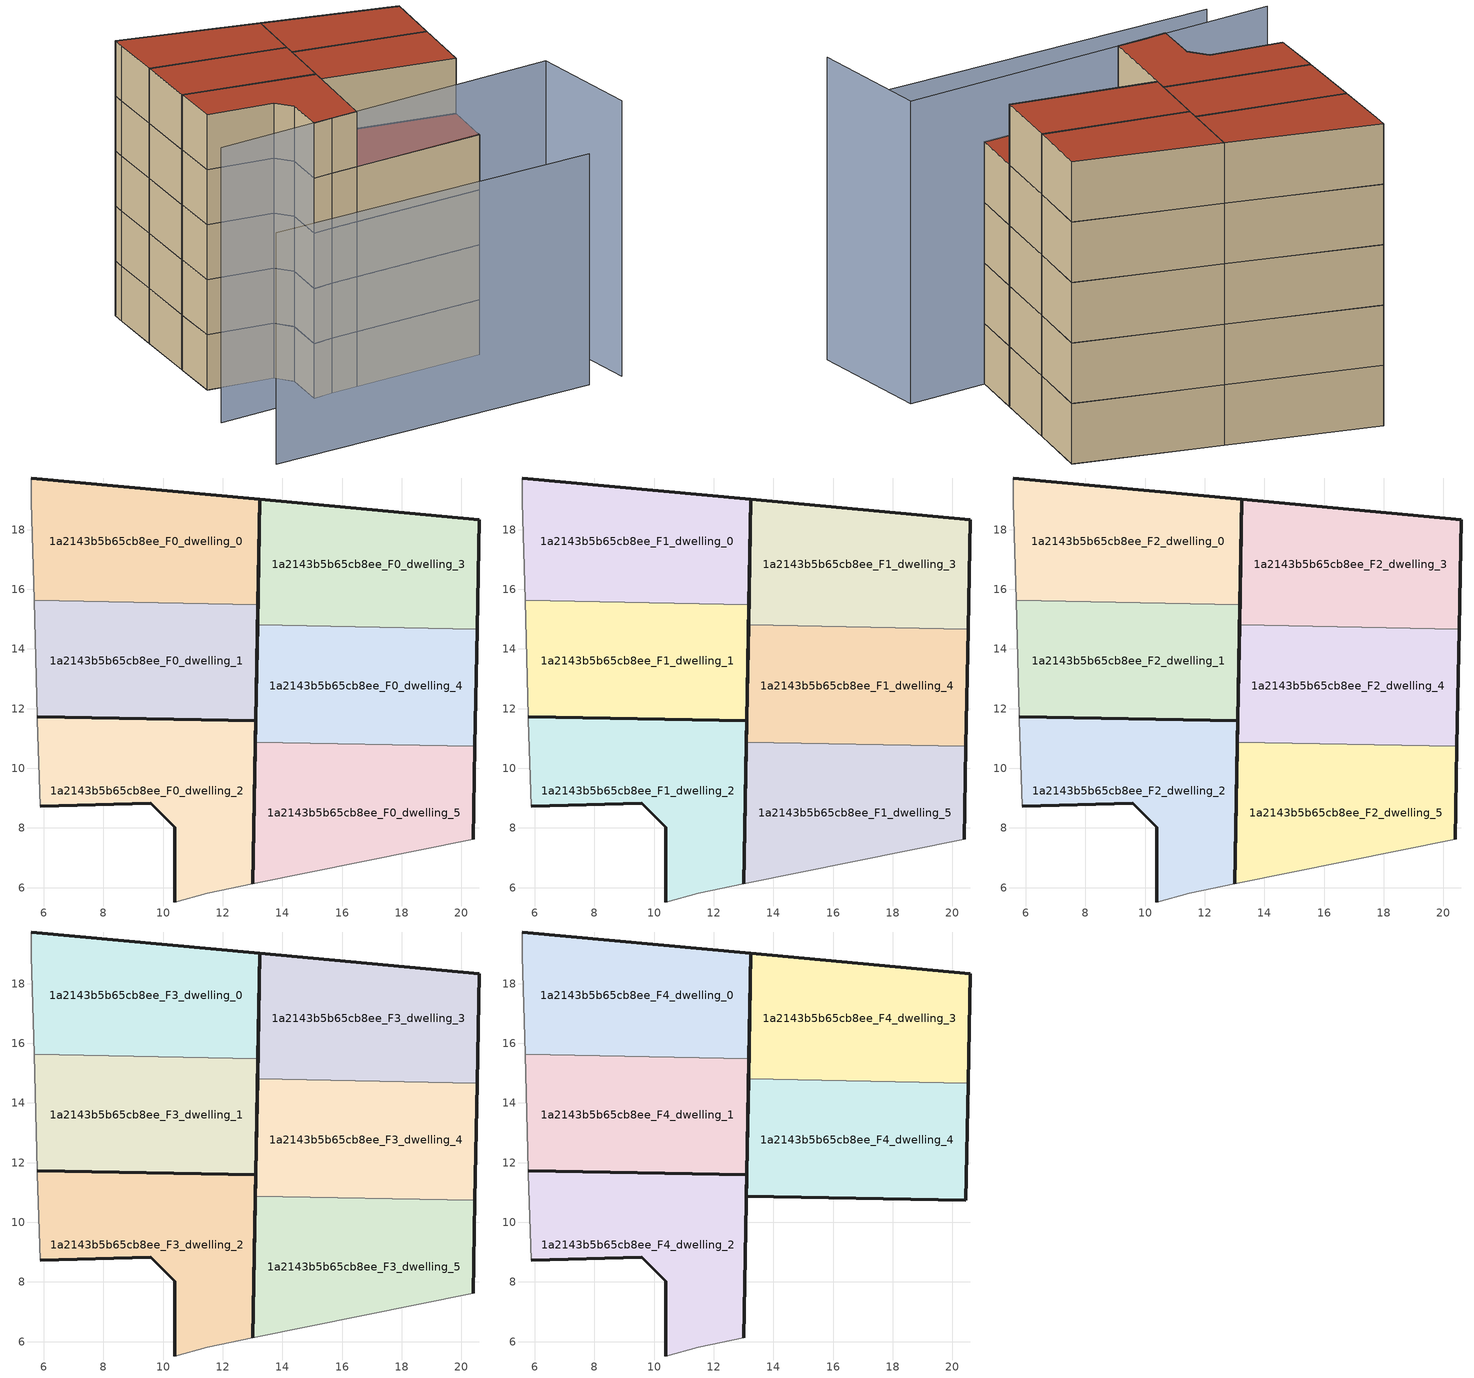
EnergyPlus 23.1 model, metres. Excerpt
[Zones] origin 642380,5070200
1a2143b5b65cb8ee_F0_dwelling_0
 floor ground (EU_floor_Construction): 13.18,15.49 13.25,19.01 5.59,19.73 5.59,18.93 5.68,15.63 z0
 wall outside (EU_wall_Construction): 5.59,19.73 13.25,19.01 13.18,15.49 z0:3
 wall to 1a2143b5b65cb8ee_F0_dwelling_1 (EU_wall_Construction): 13.18,15.49 5.68,15.63 z0:3
 wall adiabatic (EU_wall_Construction): 5.68,15.63 5.59,18.93 5.59,19.73 z0:3
1a2143b5b65cb8ee_F0_dwelling_1
 floor ground (EU_floor_Construction): 13.11,11.59 13.18,15.49 5.68,15.63 5.78,11.73 z0
 wall outside (EU_wall_Construction): 13.18,15.49 13.11,11.59 5.78,11.73 z0:3
 wall adiabatic (EU_wall_Construction): 5.78,11.73 5.68,15.63 z0:3
1a2143b5b65cb8ee_F0_dwelling_2
 floor ground (EU_floor_Construction): 13.01,6.13 13.11,11.59 5.78,11.73 5.78,11.62 5.88,8.72 9.59,8.82 10.39,8.02 10.39,5.52 11.49,5.82 z0
 wall outside (EU_wall_Construction): 5.78,11.73 13.11,11.59 13.01,6.13 / 10.39,5.52 10.39,8.02 9.59,8.82 5.88,8.72 z0:3
 wall adiabatic (EU_wall_Construction): 5.88,8.72 5.78,11.62 5.78,11.73 / 13.01,6.13 11.49,5.82 10.39,5.52 z0:3
1a2143b5b65cb8ee_F0_dwelling_3
 floor ground (EU_floor_Construction): 20.53,14.67 20.6,18.33 13.25,19.01 13.17,14.81 z0
 wall outside (EU_wall_Construction): 13.17,14.81 13.25,19.01 20.6,18.33 20.53,14.67 z0:3
 wall to 1a2143b5b65cb8ee_F0_dwelling_4 (EU_wall_Construction): 20.53,14.67 13.17,14.81 z0:3
1a2143b5b65cb8ee_F0_dwelling_4
 floor ground (EU_floor_Construction): 20.45,10.74 20.53,14.67 13.17,14.81 13.09,10.87 z0
 wall outside (EU_wall_Construction): 13.09,10.87 13.17,14.81 / 20.53,14.67 20.45,10.74 z0:3
 wall to 1a2143b5b65cb8ee_F0_dwelling_5 (EU_wall_Construction): 20.45,10.74 13.09,10.87 z0:3
1a2143b5b65cb8ee_F0_dwelling_5
 floor ground (EU_floor_Construction): 20.39,7.62 20.45,10.74 13.09,10.87 13.01,6.13 z0
 wall outside (EU_wall_Construction): 20.45,10.74 20.39,7.62 / 13.01,6.13 13.09,10.87 z0:3
 wall adiabatic (EU_wall_Construction): 20.39,7.62 13.01,6.13 z0:3
1a2143b5b65cb8ee_F1_dwelling_0
 floor to 1a2143b5b65cb8ee_F0_dwelling_0 (EU_floor_Construction): 13.18,15.49 13.25,19.01 5.59,19.73 5.59,18.93 5.68,15.63 z3
 wall outside (EU_wall_Construction): 5.59,19.73 13.25,19.01 13.18,15.49 z3:6
 wall to 1a2143b5b65cb8ee_F1_dwelling_1 (EU_wall_Construction): 13.18,15.49 5.68,15.63 z3:6
 wall adiabatic (EU_wall_Construction): 5.68,15.63 5.59,18.93 5.59,19.73 z3:6
1a2143b5b65cb8ee_F1_dwelling_1
 floor to 1a2143b5b65cb8ee_F0_dwelling_1 (EU_floor_Construction): 13.11,11.59 13.18,15.49 5.68,15.63 5.78,11.73 z3
 wall outside (EU_wall_Construction): 13.18,15.49 13.11,11.59 5.78,11.73 z3:6
 wall adiabatic (EU_wall_Construction): 5.78,11.73 5.68,15.63 z3:6
1a2143b5b65cb8ee_F1_dwelling_2
 floor to 1a2143b5b65cb8ee_F0_dwelling_2 (EU_floor_Construction): 13.01,6.13 13.11,11.59 5.78,11.73 5.78,11.62 5.88,8.72 9.59,8.82 10.39,8.02 10.39,5.52 11.49,5.82 z3
 wall outside (EU_wall_Construction): 5.78,11.73 13.11,11.59 13.01,6.13 / 10.39,5.52 10.39,8.02 9.59,8.82 5.88,8.72 z3:6
 wall adiabatic (EU_wall_Construction): 5.88,8.72 5.78,11.62 5.78,11.73 / 13.01,6.13 11.49,5.82 10.39,5.52 z3:6
1a2143b5b65cb8ee_F1_dwelling_3
 floor to 1a2143b5b65cb8ee_F0_dwelling_3 (EU_floor_Construction): 20.53,14.67 20.6,18.33 13.25,19.01 13.17,14.81 z3
 wall outside (EU_wall_Construction): 13.17,14.81 13.25,19.01 20.6,18.33 20.53,14.67 z3:6
 wall to 1a2143b5b65cb8ee_F1_dwelling_4 (EU_wall_Construction): 20.53,14.67 13.17,14.81 z3:6
1a2143b5b65cb8ee_F1_dwelling_4
 floor to 1a2143b5b65cb8ee_F0_dwelling_4 (EU_floor_Construction): 20.45,10.74 20.53,14.67 13.17,14.81 13.09,10.87 z3
 wall outside (EU_wall_Construction): 13.09,10.87 13.17,14.81 / 20.53,14.67 20.45,10.74 z3:6
 wall to 1a2143b5b65cb8ee_F1_dwelling_5 (EU_wall_Construction): 20.45,10.74 13.09,10.87 z3:6
1a2143b5b65cb8ee_F1_dwelling_5
 floor to 1a2143b5b65cb8ee_F0_dwelling_5 (EU_floor_Construction): 20.39,7.62 20.45,10.74 13.09,10.87 13.01,6.13 z3
 wall outside (EU_wall_Construction): 20.45,10.74 20.39,7.62 / 13.01,6.13 13.09,10.87 z3:6
 wall adiabatic (EU_wall_Construction): 20.39,7.62 13.01,6.13 z3:6
1a2143b5b65cb8ee_F2_dwelling_0
 floor to 1a2143b5b65cb8ee_F1_dwelling_0 (EU_floor_Construction): 13.18,15.49 13.25,19.01 5.59,19.73 5.59,18.93 5.68,15.63 z6
 wall outside (EU_wall_Construction): 5.59,19.73 13.25,19.01 13.18,15.49 z6:9
 wall to 1a2143b5b65cb8ee_F2_dwelling_1 (EU_wall_Construction): 13.18,15.49 5.68,15.63 z6:9
 wall adiabatic (EU_wall_Construction): 5.68,15.63 5.59,18.93 5.59,19.73 z6:9
1a2143b5b65cb8ee_F2_dwelling_1
 floor to 1a2143b5b65cb8ee_F1_dwelling_1 (EU_floor_Construction): 13.11,11.59 13.18,15.49 5.68,15.63 5.78,11.73 z6
 wall outside (EU_wall_Construction): 13.18,15.49 13.11,11.59 5.78,11.73 z6:9
 wall adiabatic (EU_wall_Construction): 5.78,11.73 5.68,15.63 z6:9
1a2143b5b65cb8ee_F2_dwelling_2
 floor to 1a2143b5b65cb8ee_F1_dwelling_2 (EU_floor_Construction): 13.01,6.13 13.11,11.59 5.78,11.73 5.78,11.62 5.88,8.72 9.59,8.82 10.39,8.02 10.39,5.52 11.49,5.82 z6
 wall outside (EU_wall_Construction): 5.78,11.73 13.11,11.59 13.01,6.13 / 10.39,5.52 10.39,8.02 9.59,8.82 5.88,8.72 z6:9
 wall adiabatic (EU_wall_Construction): 5.88,8.72 5.78,11.62 5.78,11.73 / 13.01,6.13 11.49,5.82 10.39,5.52 z6:9
1a2143b5b65cb8ee_F2_dwelling_3
 floor to 1a2143b5b65cb8ee_F1_dwelling_3 (EU_floor_Construction): 20.53,14.67 20.6,18.33 13.25,19.01 13.17,14.81 z6
 wall outside (EU_wall_Construction): 13.17,14.81 13.25,19.01 20.6,18.33 20.53,14.67 z6:9
 wall to 1a2143b5b65cb8ee_F2_dwelling_4 (EU_wall_Construction): 20.53,14.67 13.17,14.81 z6:9
1a2143b5b65cb8ee_F2_dwelling_4
 floor to 1a2143b5b65cb8ee_F1_dwelling_4 (EU_floor_Construction): 20.45,10.74 20.53,14.67 13.17,14.81 13.09,10.87 z6
 wall outside (EU_wall_Construction): 13.09,10.87 13.17,14.81 / 20.53,14.67 20.45,10.74 z6:9
 wall to 1a2143b5b65cb8ee_F2_dwelling_5 (EU_wall_Construction): 20.45,10.74 13.09,10.87 z6:9
1a2143b5b65cb8ee_F2_dwelling_5
 floor to 1a2143b5b65cb8ee_F1_dwelling_5 (EU_floor_Construction): 20.39,7.62 20.45,10.74 13.09,10.87 13.01,6.13 z6
 wall outside (EU_wall_Construction): 20.45,10.74 20.39,7.62 / 13.01,6.13 13.09,10.87 z6:9
 wall adiabatic (EU_wall_Construction): 20.39,7.62 13.01,6.13 z6:9
1a2143b5b65cb8ee_F3_dwelling_0
 floor to 1a2143b5b65cb8ee_F2_dwelling_0 (EU_floor_Construction): 13.18,15.49 13.25,19.01 5.59,19.73 5.59,18.93 5.68,15.63 z9
 wall outside (EU_wall_Construction): 5.59,19.73 13.25,19.01 13.18,15.49 z9:12
 wall to 1a2143b5b65cb8ee_F3_dwelling_1 (EU_wall_Construction): 13.18,15.49 5.68,15.63 z9:12
 wall adiabatic (EU_wall_Construction): 5.68,15.63 5.59,18.93 5.59,19.73 z9:12
1a2143b5b65cb8ee_F3_dwelling_1
 floor to 1a2143b5b65cb8ee_F2_dwelling_1 (EU_floor_Construction): 13.11,11.59 13.18,15.49 5.68,15.63 5.78,11.73 z9
 wall outside (EU_wall_Construction): 13.18,15.49 13.11,11.59 5.78,11.73 z9:12
 wall adiabatic (EU_wall_Construction): 5.78,11.73 5.68,15.63 z9:12
1a2143b5b65cb8ee_F3_dwelling_2
 floor to 1a2143b5b65cb8ee_F2_dwelling_2 (EU_floor_Construction): 13.01,6.13 13.11,11.59 5.78,11.73 5.78,11.62 5.88,8.72 9.59,8.82 10.39,8.02 10.39,5.52 11.49,5.82 z9
 wall outside (EU_wall_Construction): 5.78,11.73 13.11,11.59 13.01,6.13 / 10.39,5.52 10.39,8.02 9.59,8.82 5.88,8.72 z9:12
 wall adiabatic (EU_wall_Construction): 5.88,8.72 5.78,11.62 5.78,11.73 / 13.01,6.13 11.49,5.82 10.39,5.52 z9:12
1a2143b5b65cb8ee_F3_dwelling_3
 floor to 1a2143b5b65cb8ee_F2_dwelling_3 (EU_floor_Construction): 20.53,14.67 20.6,18.33 13.25,19.01 13.17,14.81 z9
 wall outside (EU_wall_Construction): 13.17,14.81 13.25,19.01 20.6,18.33 20.53,14.67 z9:12
 wall to 1a2143b5b65cb8ee_F3_dwelling_4 (EU_wall_Construction): 20.53,14.67 13.17,14.81 z9:12
1a2143b5b65cb8ee_F3_dwelling_4
 floor to 1a2143b5b65cb8ee_F2_dwelling_4 (EU_floor_Construction): 20.45,10.74 20.53,14.67 13.17,14.81 13.09,10.87 z9
 wall outside (EU_wall_Construction): 13.09,10.87 13.17,14.81 / 20.53,14.67 20.45,10.74 z9:12
 wall to 1a2143b5b65cb8ee_F3_dwelling_5 (EU_wall_Construction): 20.45,10.74 13.09,10.87 z9:12
1a2143b5b65cb8ee_F3_dwelling_5
 floor to 1a2143b5b65cb8ee_F2_dwelling_5 (EU_floor_Construction): 20.39,7.62 20.45,10.74 13.09,10.87 13.01,6.13 z9
 wall outside (EU_wall_Construction): 20.45,10.74 20.39,7.62 / 13.01,6.13 13.09,10.87 z9:12
 wall adiabatic (EU_wall_Construction): 20.39,7.62 13.01,6.13 z9:12
 roof outside (EU_roof_Construction): 20.45,10.74 20.39,7.62 13.01,6.13 13.09,10.87 z12
1a2143b5b65cb8ee_F4_dwelling_0
 floor to 1a2143b5b65cb8ee_F3_dwelling_0 (EU_floor_Construction): 13.18,15.49 13.25,19.01 5.59,19.73 5.59,18.93 5.68,15.63 z12
 wall outside (EU_wall_Construction): 5.59,19.73 13.25,19.01 13.18,15.49 z12:15
 wall to 1a2143b5b65cb8ee_F4_dwelling_1 (EU_wall_Construction): 13.18,15.49 5.68,15.63 z12:15
 wall adiabatic (EU_wall_Construction): 5.68,15.63 5.59,18.93 5.59,19.73 z12:15
 roof outside (EU_roof_Construction): 13.25,19.01 13.18,15.49 5.68,15.63 5.59,18.93 5.59,19.73 z15
1a2143b5b65cb8ee_F4_dwelling_1
 floor to 1a2143b5b65cb8ee_F3_dwelling_1 (EU_floor_Construction): 13.11,11.59 13.18,15.49 5.68,15.63 5.78,11.73 z12
 wall outside (EU_wall_Construction): 13.18,15.49 13.11,11.59 5.78,11.73 z12:15
 wall adiabatic (EU_wall_Construction): 5.78,11.73 5.68,15.63 z12:15
 roof outside (EU_roof_Construction): 13.18,15.49 13.11,11.59 5.78,11.73 5.68,15.63 z15
1a2143b5b65cb8ee_F4_dwelling_2
 floor to 1a2143b5b65cb8ee_F3_dwelling_2 (EU_floor_Construction): 13.01,6.13 13.11,11.59 5.78,11.73 5.78,11.62 5.88,8.72 9.59,8.82 10.39,8.02 10.39,5.52 11.49,5.82 z12
 wall outside (EU_wall_Construction): 5.78,11.73 13.11,11.59 13.01,6.13 / 10.39,5.52 10.39,8.02 9.59,8.82 5.88,8.72 z12:15
 wall adiabatic (EU_wall_Construction): 5.88,8.72 5.78,11.62 5.78,11.73 / 13.01,6.13 11.49,5.82 10.39,5.52 z12:15
 roof outside (EU_roof_Construction): 13.11,11.59 13.01,6.13 11.49,5.82 10.39,5.52 10.39,8.02 9.59,8.82 5.88,8.72 5.78,11.62 5.78,11.73 z15
1a2143b5b65cb8ee_F4_dwelling_3
 floor to 1a2143b5b65cb8ee_F3_dwelling_3 (EU_floor_Construction): 20.53,14.67 20.6,18.33 13.25,19.01 13.17,14.81 z12
 wall outside (EU_wall_Construction): 13.17,14.81 13.25,19.01 20.6,18.33 20.53,14.67 z12:15
 wall to 1a2143b5b65cb8ee_F4_dwelling_4 (EU_wall_Construction): 20.53,14.67 13.17,14.81 z12:15
 roof outside (EU_roof_Construction): 20.6,18.33 20.53,14.67 13.17,14.81 13.25,19.01 z15
1a2143b5b65cb8ee_F4_dwelling_4
 floor to 1a2143b5b65cb8ee_F3_dwelling_4 (EU_floor_Construction): 20.45,10.74 20.53,14.67 13.17,14.81 13.09,10.87 z12
 wall outside (EU_wall_Construction): 20.53,14.67 20.45,10.74 13.09,10.87 13.17,14.81 z12:15
 roof outside (EU_roof_Construction): 20.53,14.67 20.45,10.74 13.09,10.87 13.17,14.81 z15
shading: 5.15,-1.8 23.89,1.71 z0:12.6; 4.79,4.38 24.46,8.6 / 24.46,8.6 25.84,2.13 z0:15
[Building]
EU S2 Campaign: North Axis=0; Terrain=City; Solar Distribution=FullExterior
[Site:Location]
Lyon-Bron: Latitude=45.75; Longitude=5; Time Zone=1; Elevation=198
[SizingPeriod:WeatherFileDays]
AnnualSizingPeriod: Begin Month=1; Begin Day of Month=1; End Month=12; End Day of Month=31; Day of Week for Start Day=Monday; Use Weather File Daylight Saving Period=No; Use Weather File Rain and Snow Indicators=No
[MATERIAL]
EU_InternalMass_Material: Roughness=MediumRough; Thickness=0.1; Conductivity=1; Density=1800; Specific Heat=900; Thermal Absorptance=0.9; Solar Absorptance=0.7; Visible Absorptance=0.7
[MATERIAL:NOMASS] Roughness=MediumRough; Thermal Absorptance=0.9; Solar Absorptance=0.7; Visible Absorptance=0.7
Name | Thermal Resistance
EU_wall_NoMass | 0.776494
EU_roof_NoMass | 0.486893
EU_floor_NoMass | 0.421597
[CONSTRUCTION]
EU_wall_Construction: EU_wall_NoMass
EU_roof_Construction: EU_roof_NoMass
EU_floor_Construction: EU_floor_NoMass
EU_InternalMass_Construction: EU_InternalMass_Material
[ZONE] Type=1; Multiplier=1; Ceiling Height=autocalculate; Floor Area=autocalculate; Part of Total Floor Area=Yes
Name | Volume
1a2143b5b65cb8ee_F0_dwelling_0; 1a2143b5b65cb8ee_F1_dwelling_0; 1a2143b5b65cb8ee_F2_dwelling_0; 1a2143b5b65cb8ee_F3_dwelling_0; 1a2143b5b65cb8ee_F4_dwelling_0; 1a2143b5b65cb8ee_F0_dwelling_1; 1a2143b5b65cb8ee_F1_dwelling_1; 1a2143b5b65cb8ee_F2_dwelling_1; 1a2143b5b65cb8ee_F3_dwelling_1; 1a2143b5b65cb8ee_F4_dwelling_1 | 86.8286
1a2143b5b65cb8ee_F0_dwelling_2; 1a2143b5b65cb8ee_F1_dwelling_2; 1a2143b5b65cb8ee_F2_dwelling_2; 1a2143b5b65cb8ee_F3_dwelling_2; 1a2143b5b65cb8ee_F4_dwelling_2 | 86.8374
1a2143b5b65cb8ee_F0_dwelling_3; 1a2143b5b65cb8ee_F1_dwelling_3; 1a2143b5b65cb8ee_F2_dwelling_3; 1a2143b5b65cb8ee_F3_dwelling_3; 1a2143b5b65cb8ee_F4_dwelling_3 | 86.8271
1a2143b5b65cb8ee_F0_dwelling_4; 1a2143b5b65cb8ee_F1_dwelling_4; 1a2143b5b65cb8ee_F2_dwelling_4; 1a2143b5b65cb8ee_F3_dwelling_4; 1a2143b5b65cb8ee_F4_dwelling_4 | 86.8198
1a2143b5b65cb8ee_F0_dwelling_5; 1a2143b5b65cb8ee_F1_dwelling_5; 1a2143b5b65cb8ee_F2_dwelling_5; 1a2143b5b65cb8ee_F3_dwelling_5 | 86.8323
[INTERNALMASS] Construction=EU_InternalMass_Construction
Name | Zone or ZoneList | Surface Area
1a2143b5b65cb8ee_F0_dwelling_0_EU_InternalMass | 1a2143b5b65cb8ee_F0_dwelling_0 | 28.9428
1a2143b5b65cb8ee_F0_dwelling_1_EU_InternalMass | 1a2143b5b65cb8ee_F0_dwelling_1 | 28.9428
1a2143b5b65cb8ee_F0_dwelling_2_EU_InternalMass | 1a2143b5b65cb8ee_F0_dwelling_2 | 28.9457
1a2143b5b65cb8ee_F0_dwelling_3_EU_InternalMass | 1a2143b5b65cb8ee_F0_dwelling_3 | 28.9423
1a2143b5b65cb8ee_F0_dwelling_4_EU_InternalMass | 1a2143b5b65cb8ee_F0_dwelling_4 | 28.94
1a2143b5b65cb8ee_F0_dwelling_5_EU_InternalMass | 1a2143b5b65cb8ee_F0_dwelling_5 | 28.9443
1a2143b5b65cb8ee_F1_dwelling_0_EU_InternalMass | 1a2143b5b65cb8ee_F1_dwelling_0 | 28.9428
1a2143b5b65cb8ee_F1_dwelling_1_EU_InternalMass | 1a2143b5b65cb8ee_F1_dwelling_1 | 28.9428
1a2143b5b65cb8ee_F1_dwelling_2_EU_InternalMass | 1a2143b5b65cb8ee_F1_dwelling_2 | 28.9457
1a2143b5b65cb8ee_F1_dwelling_3_EU_InternalMass | 1a2143b5b65cb8ee_F1_dwelling_3 | 28.9423
1a2143b5b65cb8ee_F1_dwelling_4_EU_InternalMass | 1a2143b5b65cb8ee_F1_dwelling_4 | 28.94
1a2143b5b65cb8ee_F1_dwelling_5_EU_InternalMass | 1a2143b5b65cb8ee_F1_dwelling_5 | 28.9443
1a2143b5b65cb8ee_F2_dwelling_0_EU_InternalMass | 1a2143b5b65cb8ee_F2_dwelling_0 | 28.9428
1a2143b5b65cb8ee_F2_dwelling_1_EU_InternalMass | 1a2143b5b65cb8ee_F2_dwelling_1 | 28.9428
1a2143b5b65cb8ee_F2_dwelling_2_EU_InternalMass | 1a2143b5b65cb8ee_F2_dwelling_2 | 28.9457
1a2143b5b65cb8ee_F2_dwelling_3_EU_InternalMass | 1a2143b5b65cb8ee_F2_dwelling_3 | 28.9423
1a2143b5b65cb8ee_F2_dwelling_4_EU_InternalMass | 1a2143b5b65cb8ee_F2_dwelling_4 | 28.94
1a2143b5b65cb8ee_F2_dwelling_5_EU_InternalMass | 1a2143b5b65cb8ee_F2_dwelling_5 | 28.9443
1a2143b5b65cb8ee_F3_dwelling_0_EU_InternalMass | 1a2143b5b65cb8ee_F3_dwelling_0 | 28.9428
1a2143b5b65cb8ee_F3_dwelling_1_EU_InternalMass | 1a2143b5b65cb8ee_F3_dwelling_1 | 28.9428
1a2143b5b65cb8ee_F3_dwelling_2_EU_InternalMass | 1a2143b5b65cb8ee_F3_dwelling_2 | 28.9457
1a2143b5b65cb8ee_F3_dwelling_3_EU_InternalMass | 1a2143b5b65cb8ee_F3_dwelling_3 | 28.9423
1a2143b5b65cb8ee_F3_dwelling_4_EU_InternalMass | 1a2143b5b65cb8ee_F3_dwelling_4 | 28.94
1a2143b5b65cb8ee_F3_dwelling_5_EU_InternalMass | 1a2143b5b65cb8ee_F3_dwelling_5 | 28.9443
1a2143b5b65cb8ee_F4_dwelling_0_EU_InternalMass | 1a2143b5b65cb8ee_F4_dwelling_0 | 34.7268
1a2143b5b65cb8ee_F4_dwelling_1_EU_InternalMass | 1a2143b5b65cb8ee_F4_dwelling_1 | 34.733
1a2143b5b65cb8ee_F4_dwelling_2_EU_InternalMass | 1a2143b5b65cb8ee_F4_dwelling_2 | 34.731
1a2143b5b65cb8ee_F4_dwelling_3_EU_InternalMass | 1a2143b5b65cb8ee_F4_dwelling_3 | 34.7282
1a2143b5b65cb8ee_F4_dwelling_4_EU_InternalMass | 1a2143b5b65cb8ee_F4_dwelling_4 | 34.7329
[OTHEREQUIPMENT] Fuel Type=Electricity; Design Level Calculation Method=Watts/Area; Power per Zone Floor Area=1; Fraction Latent=0; Fraction Radiant=0; Fraction Lost=0; Carbon Dioxide Generation Rate=0; EndUse Subcategory=EU_Step8_InternalGains
Name | Zone or ZoneList or Space or SpaceList | Schedule
EU_Step8_InternalGain_1a2143b5b65cb8ee_F0_dwelling_0_f000 | 1a2143b5b65cb8ee_F0_dwelling_0 | EU_Step8_GainSchedule_1a2143b5b65cb8ee_F0_dwelling_0_f000
EU_Step8_InternalGain_1a2143b5b65cb8ee_F0_dwelling_1_f000 | 1a2143b5b65cb8ee_F0_dwelling_1 | EU_Step8_GainSchedule_1a2143b5b65cb8ee_F0_dwelling_1_f000
EU_Step8_InternalGain_1a2143b5b65cb8ee_F0_dwelling_2_f000 | 1a2143b5b65cb8ee_F0_dwelling_2 | EU_Step8_GainSchedule_1a2143b5b65cb8ee_F0_dwelling_2_f000
EU_Step8_InternalGain_1a2143b5b65cb8ee_F0_dwelling_3_f000 | 1a2143b5b65cb8ee_F0_dwelling_3 | EU_Step8_GainSchedule_1a2143b5b65cb8ee_F0_dwelling_3_f000
EU_Step8_InternalGain_1a2143b5b65cb8ee_F0_dwelling_4_f000 | 1a2143b5b65cb8ee_F0_dwelling_4 | EU_Step8_GainSchedule_1a2143b5b65cb8ee_F0_dwelling_4_f000
EU_Step8_InternalGain_1a2143b5b65cb8ee_F0_dwelling_5_f000 | 1a2143b5b65cb8ee_F0_dwelling_5 | EU_Step8_GainSchedule_1a2143b5b65cb8ee_F0_dwelling_5_f000
EU_Step8_InternalGain_1a2143b5b65cb8ee_F1_dwelling_0_f000 | 1a2143b5b65cb8ee_F1_dwelling_0 | EU_Step8_GainSchedule_1a2143b5b65cb8ee_F1_dwelling_0_f000
EU_Step8_InternalGain_1a2143b5b65cb8ee_F1_dwelling_1_f000 | 1a2143b5b65cb8ee_F1_dwelling_1 | EU_Step8_GainSchedule_1a2143b5b65cb8ee_F1_dwelling_1_f000
EU_Step8_InternalGain_1a2143b5b65cb8ee_F1_dwelling_2_f000 | 1a2143b5b65cb8ee_F1_dwelling_2 | EU_Step8_GainSchedule_1a2143b5b65cb8ee_F1_dwelling_2_f000
EU_Step8_InternalGain_1a2143b5b65cb8ee_F1_dwelling_3_f000 | 1a2143b5b65cb8ee_F1_dwelling_3 | EU_Step8_GainSchedule_1a2143b5b65cb8ee_F1_dwelling_3_f000
EU_Step8_InternalGain_1a2143b5b65cb8ee_F1_dwelling_4_f000 | 1a2143b5b65cb8ee_F1_dwelling_4 | EU_Step8_GainSchedule_1a2143b5b65cb8ee_F1_dwelling_4_f000
EU_Step8_InternalGain_1a2143b5b65cb8ee_F1_dwelling_5_f000 | 1a2143b5b65cb8ee_F1_dwelling_5 | EU_Step8_GainSchedule_1a2143b5b65cb8ee_F1_dwelling_5_f000
EU_Step8_InternalGain_1a2143b5b65cb8ee_F2_dwelling_0_f000 | 1a2143b5b65cb8ee_F2_dwelling_0 | EU_Step8_GainSchedule_1a2143b5b65cb8ee_F2_dwelling_0_f000
EU_Step8_InternalGain_1a2143b5b65cb8ee_F2_dwelling_1_f000 | 1a2143b5b65cb8ee_F2_dwelling_1 | EU_Step8_GainSchedule_1a2143b5b65cb8ee_F2_dwelling_1_f000
EU_Step8_InternalGain_1a2143b5b65cb8ee_F2_dwelling_2_f000 | 1a2143b5b65cb8ee_F2_dwelling_2 | EU_Step8_GainSchedule_1a2143b5b65cb8ee_F2_dwelling_2_f000
EU_Step8_InternalGain_1a2143b5b65cb8ee_F2_dwelling_3_f000 | 1a2143b5b65cb8ee_F2_dwelling_3 | EU_Step8_GainSchedule_1a2143b5b65cb8ee_F2_dwelling_3_f000
EU_Step8_InternalGain_1a2143b5b65cb8ee_F2_dwelling_4_f000 | 1a2143b5b65cb8ee_F2_dwelling_4 | EU_Step8_GainSchedule_1a2143b5b65cb8ee_F2_dwelling_4_f000
EU_Step8_InternalGain_1a2143b5b65cb8ee_F2_dwelling_5_f000 | 1a2143b5b65cb8ee_F2_dwelling_5 | EU_Step8_GainSchedule_1a2143b5b65cb8ee_F2_dwelling_5_f000
EU_Step8_InternalGain_1a2143b5b65cb8ee_F3_dwelling_0_f000 | 1a2143b5b65cb8ee_F3_dwelling_0 | EU_Step8_GainSchedule_1a2143b5b65cb8ee_F3_dwelling_0_f000
EU_Step8_InternalGain_1a2143b5b65cb8ee_F3_dwelling_1_f000 | 1a2143b5b65cb8ee_F3_dwelling_1 | EU_Step8_GainSchedule_1a2143b5b65cb8ee_F3_dwelling_1_f000
EU_Step8_InternalGain_1a2143b5b65cb8ee_F3_dwelling_2_f000 | 1a2143b5b65cb8ee_F3_dwelling_2 | EU_Step8_GainSchedule_1a2143b5b65cb8ee_F3_dwelling_2_f000
EU_Step8_InternalGain_1a2143b5b65cb8ee_F3_dwelling_3_f000 | 1a2143b5b65cb8ee_F3_dwelling_3 | EU_Step8_GainSchedule_1a2143b5b65cb8ee_F3_dwelling_3_f000
EU_Step8_InternalGain_1a2143b5b65cb8ee_F3_dwelling_4_f000 | 1a2143b5b65cb8ee_F3_dwelling_4 | EU_Step8_GainSchedule_1a2143b5b65cb8ee_F3_dwelling_4_f000
EU_Step8_InternalGain_1a2143b5b65cb8ee_F3_dwelling_5_f000 | 1a2143b5b65cb8ee_F3_dwelling_5 | EU_Step8_GainSchedule_1a2143b5b65cb8ee_F3_dwelling_5_f000
EU_Step8_InternalGain_1a2143b5b65cb8ee_F4_dwelling_0_f000 | 1a2143b5b65cb8ee_F4_dwelling_0 | EU_Step8_GainSchedule_1a2143b5b65cb8ee_F4_dwelling_0_f000
EU_Step8_InternalGain_1a2143b5b65cb8ee_F4_dwelling_1_f000 | 1a2143b5b65cb8ee_F4_dwelling_1 | EU_Step8_GainSchedule_1a2143b5b65cb8ee_F4_dwelling_1_f000
EU_Step8_InternalGain_1a2143b5b65cb8ee_F4_dwelling_2_f000 | 1a2143b5b65cb8ee_F4_dwelling_2 | EU_Step8_GainSchedule_1a2143b5b65cb8ee_F4_dwelling_2_f000
EU_Step8_InternalGain_1a2143b5b65cb8ee_F4_dwelling_3_f000 | 1a2143b5b65cb8ee_F4_dwelling_3 | EU_Step8_GainSchedule_1a2143b5b65cb8ee_F4_dwelling_3_f000
EU_Step8_InternalGain_1a2143b5b65cb8ee_F4_dwelling_4_f000 | 1a2143b5b65cb8ee_F4_dwelling_4 | EU_Step8_GainSchedule_1a2143b5b65cb8ee_F4_dwelling_4_f000
[ZONEVENTILATION:DESIGNFLOWRATE] Schedule=EU_AlwaysOn; Design Flow Rate Calculation Method=AirChanges/Hour; Air Changes per Hour=0.693814; Ventilation Type=Natural; Fan Pressure Rise=0; Fan Total Efficiency=1; Constant Term Coefficient=1; Temperature Term Coefficient=0; Velocity Term Coefficient=0; Velocity Squared Term Coefficient=0; Minimum Indoor Temperature=-100; Maximum Indoor Temperature=100; Delta Temperature=-100; Minimum Outdoor Temperature=-100; Maximum Outdoor Temperature=100; Maximum Wind Speed=40
Name | Zone or ZoneList or Space or SpaceList
EU_ConstantAir_1a2143b5b65cb8ee_F0_dwelling_0 | 1a2143b5b65cb8ee_F0_dwelling_0
EU_ConstantAir_1a2143b5b65cb8ee_F0_dwelling_1 | 1a2143b5b65cb8ee_F0_dwelling_1
EU_ConstantAir_1a2143b5b65cb8ee_F0_dwelling_2 | 1a2143b5b65cb8ee_F0_dwelling_2
EU_ConstantAir_1a2143b5b65cb8ee_F0_dwelling_3 | 1a2143b5b65cb8ee_F0_dwelling_3
EU_ConstantAir_1a2143b5b65cb8ee_F0_dwelling_4 | 1a2143b5b65cb8ee_F0_dwelling_4
EU_ConstantAir_1a2143b5b65cb8ee_F0_dwelling_5 | 1a2143b5b65cb8ee_F0_dwelling_5
EU_ConstantAir_1a2143b5b65cb8ee_F1_dwelling_0 | 1a2143b5b65cb8ee_F1_dwelling_0
EU_ConstantAir_1a2143b5b65cb8ee_F1_dwelling_1 | 1a2143b5b65cb8ee_F1_dwelling_1
EU_ConstantAir_1a2143b5b65cb8ee_F1_dwelling_2 | 1a2143b5b65cb8ee_F1_dwelling_2
EU_ConstantAir_1a2143b5b65cb8ee_F1_dwelling_3 | 1a2143b5b65cb8ee_F1_dwelling_3
EU_ConstantAir_1a2143b5b65cb8ee_F1_dwelling_4 | 1a2143b5b65cb8ee_F1_dwelling_4
EU_ConstantAir_1a2143b5b65cb8ee_F1_dwelling_5 | 1a2143b5b65cb8ee_F1_dwelling_5
EU_ConstantAir_1a2143b5b65cb8ee_F2_dwelling_0 | 1a2143b5b65cb8ee_F2_dwelling_0
EU_ConstantAir_1a2143b5b65cb8ee_F2_dwelling_1 | 1a2143b5b65cb8ee_F2_dwelling_1
EU_ConstantAir_1a2143b5b65cb8ee_F2_dwelling_2 | 1a2143b5b65cb8ee_F2_dwelling_2
EU_ConstantAir_1a2143b5b65cb8ee_F2_dwelling_3 | 1a2143b5b65cb8ee_F2_dwelling_3
EU_ConstantAir_1a2143b5b65cb8ee_F2_dwelling_4 | 1a2143b5b65cb8ee_F2_dwelling_4
EU_ConstantAir_1a2143b5b65cb8ee_F2_dwelling_5 | 1a2143b5b65cb8ee_F2_dwelling_5
EU_ConstantAir_1a2143b5b65cb8ee_F3_dwelling_0 | 1a2143b5b65cb8ee_F3_dwelling_0
EU_ConstantAir_1a2143b5b65cb8ee_F3_dwelling_1 | 1a2143b5b65cb8ee_F3_dwelling_1
EU_ConstantAir_1a2143b5b65cb8ee_F3_dwelling_2 | 1a2143b5b65cb8ee_F3_dwelling_2
EU_ConstantAir_1a2143b5b65cb8ee_F3_dwelling_3 | 1a2143b5b65cb8ee_F3_dwelling_3
EU_ConstantAir_1a2143b5b65cb8ee_F3_dwelling_4 | 1a2143b5b65cb8ee_F3_dwelling_4
EU_ConstantAir_1a2143b5b65cb8ee_F3_dwelling_5 | 1a2143b5b65cb8ee_F3_dwelling_5
EU_ConstantAir_1a2143b5b65cb8ee_F4_dwelling_0 | 1a2143b5b65cb8ee_F4_dwelling_0
EU_ConstantAir_1a2143b5b65cb8ee_F4_dwelling_1 | 1a2143b5b65cb8ee_F4_dwelling_1
EU_ConstantAir_1a2143b5b65cb8ee_F4_dwelling_2 | 1a2143b5b65cb8ee_F4_dwelling_2
EU_ConstantAir_1a2143b5b65cb8ee_F4_dwelling_3 | 1a2143b5b65cb8ee_F4_dwelling_3
EU_ConstantAir_1a2143b5b65cb8ee_F4_dwelling_4 | 1a2143b5b65cb8ee_F4_dwelling_4
[HVACTEMPLATE:THERMOSTAT] Constant Heating Setpoint=20; Constant Cooling Setpoint=50
EU_HeatOnly_1a2143b5b65cb8ee_F0_dwelling_0; EU_HeatOnly_1a2143b5b65cb8ee_F0_dwelling_1; EU_HeatOnly_1a2143b5b65cb8ee_F0_dwelling_2; EU_HeatOnly_1a2143b5b65cb8ee_F0_dwelling_3; EU_HeatOnly_1a2143b5b65cb8ee_F0_dwelling_4; EU_HeatOnly_1a2143b5b65cb8ee_F0_dwelling_5; EU_HeatOnly_1a2143b5b65cb8ee_F1_dwelling_0; EU_HeatOnly_1a2143b5b65cb8ee_F1_dwelling_1; EU_HeatOnly_1a2143b5b65cb8ee_F1_dwelling_2; EU_HeatOnly_1a2143b5b65cb8ee_F1_dwelling_3; EU_HeatOnly_1a2143b5b65cb8ee_F1_dwelling_4; EU_HeatOnly_1a2143b5b65cb8ee_F1_dwelling_5; EU_HeatOnly_1a2143b5b65cb8ee_F2_dwelling_0; EU_HeatOnly_1a2143b5b65cb8ee_F2_dwelling_1; EU_HeatOnly_1a2143b5b65cb8ee_F2_dwelling_2; EU_HeatOnly_1a2143b5b65cb8ee_F2_dwelling_3; EU_HeatOnly_1a2143b5b65cb8ee_F2_dwelling_4; EU_HeatOnly_1a2143b5b65cb8ee_F2_dwelling_5; EU_HeatOnly_1a2143b5b65cb8ee_F3_dwelling_0; EU_HeatOnly_1a2143b5b65cb8ee_F3_dwelling_1; EU_HeatOnly_1a2143b5b65cb8ee_F3_dwelling_2; EU_HeatOnly_1a2143b5b65cb8ee_F3_dwelling_3; EU_HeatOnly_1a2143b5b65cb8ee_F3_dwelling_4; EU_HeatOnly_1a2143b5b65cb8ee_F3_dwelling_5; EU_HeatOnly_1a2143b5b65cb8ee_F4_dwelling_0; EU_HeatOnly_1a2143b5b65cb8ee_F4_dwelling_1; EU_HeatOnly_1a2143b5b65cb8ee_F4_dwelling_2; EU_HeatOnly_1a2143b5b65cb8ee_F4_dwelling_3; EU_HeatOnly_1a2143b5b65cb8ee_F4_dwelling_4
[HVACTEMPLATE:ZONE:IDEALLOADSAIRSYSTEM] System Availability Schedule=EU_AlwaysOn; Maximum Heating Supply Air Temperature=50; Minimum Cooling Supply Air Temperature=13; Maximum Heating Supply Air Humidity Ratio=0.0156; Minimum Cooling Supply Air Humidity Ratio=0.0077; Heating Limit=NoLimit; Cooling Limit=NoLimit; Heating Availability Schedule=EU_AlwaysOn; Cooling Availability Schedule=EU_CoolingOff; Dehumidification Control Type=ConstantSensibleHeatRatio; Cooling Sensible Heat Ratio=0.7; Dehumidification Setpoint=60; Humidification Control Type=None; Humidification Setpoint=30; Outdoor Air Method=None; Outdoor Air Flow Rate per Person=0.00944; Outdoor Air Flow Rate per Zone Floor Area=0; Outdoor Air Flow Rate per Zone=0; Demand Controlled Ventilation Type=None; Outdoor Air Economizer Type=NoEconomizer; Heat Recovery Type=None; Sensible Heat Recovery Effectiveness=0.7; Latent Heat Recovery Effectiveness=0.65
Name | Template Thermostat
1a2143b5b65cb8ee_F0_dwelling_0 | EU_HeatOnly_1a2143b5b65cb8ee_F0_dwelling_0
1a2143b5b65cb8ee_F0_dwelling_1 | EU_HeatOnly_1a2143b5b65cb8ee_F0_dwelling_1
1a2143b5b65cb8ee_F0_dwelling_2 | EU_HeatOnly_1a2143b5b65cb8ee_F0_dwelling_2
1a2143b5b65cb8ee_F0_dwelling_3 | EU_HeatOnly_1a2143b5b65cb8ee_F0_dwelling_3
1a2143b5b65cb8ee_F0_dwelling_4 | EU_HeatOnly_1a2143b5b65cb8ee_F0_dwelling_4
1a2143b5b65cb8ee_F0_dwelling_5 | EU_HeatOnly_1a2143b5b65cb8ee_F0_dwelling_5
1a2143b5b65cb8ee_F1_dwelling_0 | EU_HeatOnly_1a2143b5b65cb8ee_F1_dwelling_0
1a2143b5b65cb8ee_F1_dwelling_1 | EU_HeatOnly_1a2143b5b65cb8ee_F1_dwelling_1
1a2143b5b65cb8ee_F1_dwelling_2 | EU_HeatOnly_1a2143b5b65cb8ee_F1_dwelling_2
1a2143b5b65cb8ee_F1_dwelling_3 | EU_HeatOnly_1a2143b5b65cb8ee_F1_dwelling_3
1a2143b5b65cb8ee_F1_dwelling_4 | EU_HeatOnly_1a2143b5b65cb8ee_F1_dwelling_4
1a2143b5b65cb8ee_F1_dwelling_5 | EU_HeatOnly_1a2143b5b65cb8ee_F1_dwelling_5
1a2143b5b65cb8ee_F2_dwelling_0 | EU_HeatOnly_1a2143b5b65cb8ee_F2_dwelling_0
1a2143b5b65cb8ee_F2_dwelling_1 | EU_HeatOnly_1a2143b5b65cb8ee_F2_dwelling_1
1a2143b5b65cb8ee_F2_dwelling_2 | EU_HeatOnly_1a2143b5b65cb8ee_F2_dwelling_2
1a2143b5b65cb8ee_F2_dwelling_3 | EU_HeatOnly_1a2143b5b65cb8ee_F2_dwelling_3
1a2143b5b65cb8ee_F2_dwelling_4 | EU_HeatOnly_1a2143b5b65cb8ee_F2_dwelling_4
1a2143b5b65cb8ee_F2_dwelling_5 | EU_HeatOnly_1a2143b5b65cb8ee_F2_dwelling_5
1a2143b5b65cb8ee_F3_dwelling_0 | EU_HeatOnly_1a2143b5b65cb8ee_F3_dwelling_0
1a2143b5b65cb8ee_F3_dwelling_1 | EU_HeatOnly_1a2143b5b65cb8ee_F3_dwelling_1
1a2143b5b65cb8ee_F3_dwelling_2 | EU_HeatOnly_1a2143b5b65cb8ee_F3_dwelling_2
1a2143b5b65cb8ee_F3_dwelling_3 | EU_HeatOnly_1a2143b5b65cb8ee_F3_dwelling_3
1a2143b5b65cb8ee_F3_dwelling_4 | EU_HeatOnly_1a2143b5b65cb8ee_F3_dwelling_4
1a2143b5b65cb8ee_F3_dwelling_5 | EU_HeatOnly_1a2143b5b65cb8ee_F3_dwelling_5
1a2143b5b65cb8ee_F4_dwelling_0 | EU_HeatOnly_1a2143b5b65cb8ee_F4_dwelling_0
1a2143b5b65cb8ee_F4_dwelling_1 | EU_HeatOnly_1a2143b5b65cb8ee_F4_dwelling_1
1a2143b5b65cb8ee_F4_dwelling_2 | EU_HeatOnly_1a2143b5b65cb8ee_F4_dwelling_2
1a2143b5b65cb8ee_F4_dwelling_3 | EU_HeatOnly_1a2143b5b65cb8ee_F4_dwelling_3
1a2143b5b65cb8ee_F4_dwelling_4 | EU_HeatOnly_1a2143b5b65cb8ee_F4_dwelling_4
[SIZING:ZONE] Zone Cooling Design Supply Air Temperature Input Method=SupplyAirTemperature; Zone Cooling Design Supply Air Temperature=13; Zone Heating Design Supply Air Temperature Input Method=SupplyAirTemperature; Zone Heating Design Supply Air Temperature=50; Zone Cooling Design Supply Air Humidity Ratio=0.008; Zone Heating Design Supply Air Humidity Ratio=0.008; Cooling Design Air Flow Method=DesignDay; Cooling Design Air Flow Rate=0; Cooling Minimum Air Flow per Zone Floor Area=0.000762; Cooling Minimum Air Flow=0; Cooling Minimum Air Flow Fraction=0.2; Heating Design Air Flow Method=DesignDay; Heating Design Air Flow Rate=0; Heating Maximum Air Flow per Zone Floor Area=0.002032; Heating Maximum Air Flow=0.141576; Heating Maximum Air Flow Fraction=0.3; Account for Dedicated Outdoor Air System=No; Dedicated Outdoor Air System Control Strategy=NeutralSupplyAir; Dedicated Outdoor Air Low Setpoint Temperature for Design=autosize; Dedicated Outdoor Air High Setpoint Temperature for Design=autosize; Zone Load Sizing Method=Sensible Load Only No Latent Load; Zone Latent Cooling Design Supply Air Humidity Ratio Input Method=HumidityRatioDifference; Zone Cooling Design Supply Air Humidity Ratio Difference=0.005; Zone Latent Heating Design Supply Air Humidity Ratio Input Method=HumidityRatioDifference; Zone Humidification Design Supply Air Humidity Ratio Difference=0.005
1a2143b5b65cb8ee_F0_dwelling_0; 1a2143b5b65cb8ee_F0_dwelling_1; 1a2143b5b65cb8ee_F0_dwelling_2; 1a2143b5b65cb8ee_F0_dwelling_3; 1a2143b5b65cb8ee_F0_dwelling_4; 1a2143b5b65cb8ee_F0_dwelling_5; 1a2143b5b65cb8ee_F1_dwelling_0; 1a2143b5b65cb8ee_F1_dwelling_1; 1a2143b5b65cb8ee_F1_dwelling_2; 1a2143b5b65cb8ee_F1_dwelling_3; 1a2143b5b65cb8ee_F1_dwelling_4; 1a2143b5b65cb8ee_F1_dwelling_5; 1a2143b5b65cb8ee_F2_dwelling_0; 1a2143b5b65cb8ee_F2_dwelling_1; 1a2143b5b65cb8ee_F2_dwelling_2; 1a2143b5b65cb8ee_F2_dwelling_3; 1a2143b5b65cb8ee_F2_dwelling_4; 1a2143b5b65cb8ee_F2_dwelling_5; 1a2143b5b65cb8ee_F3_dwelling_0; 1a2143b5b65cb8ee_F3_dwelling_1; 1a2143b5b65cb8ee_F3_dwelling_2; 1a2143b5b65cb8ee_F3_dwelling_3; 1a2143b5b65cb8ee_F3_dwelling_4; 1a2143b5b65cb8ee_F3_dwelling_5; 1a2143b5b65cb8ee_F4_dwelling_0; 1a2143b5b65cb8ee_F4_dwelling_1; 1a2143b5b65cb8ee_F4_dwelling_2; 1a2143b5b65cb8ee_F4_dwelling_3; 1a2143b5b65cb8ee_F4_dwelling_4
[SCHEDULE:CONSTANT]
Name | Hourly Value
EU_AlwaysOn | 1
EU_CoolingOff | 0
[SCHEDULE:FILE] Column Number=1; Rows to Skip at Top=0; Number of Hours of Data=8760; Column Separator=Comma; Interpolate to Timestep=No; Minutes per Item=60; Adjust Schedule for Daylight Savings=Yes
Name | File
EU_Step8_GainSchedule_1a2143b5b65cb8ee_F0_dwelling_0_f000 | ../../schedules/1a2143b5b65cb8ee/1a2143b5b65cb8ee_F0_dwelling_0_f000_gain.csv
EU_Step8_GainSchedule_1a2143b5b65cb8ee_F0_dwelling_1_f000 | ../../schedules/1a2143b5b65cb8ee/1a2143b5b65cb8ee_F0_dwelling_1_f000_gain.csv
EU_Step8_GainSchedule_1a2143b5b65cb8ee_F0_dwelling_2_f000 | ../../schedules/1a2143b5b65cb8ee/1a2143b5b65cb8ee_F0_dwelling_2_f000_gain.csv
EU_Step8_GainSchedule_1a2143b5b65cb8ee_F0_dwelling_3_f000 | ../../schedules/1a2143b5b65cb8ee/1a2143b5b65cb8ee_F0_dwelling_3_f000_gain.csv
EU_Step8_GainSchedule_1a2143b5b65cb8ee_F0_dwelling_4_f000 | ../../schedules/1a2143b5b65cb8ee/1a2143b5b65cb8ee_F0_dwelling_4_f000_gain.csv
EU_Step8_GainSchedule_1a2143b5b65cb8ee_F0_dwelling_5_f000 | ../../schedules/1a2143b5b65cb8ee/1a2143b5b65cb8ee_F0_dwelling_5_f000_gain.csv
EU_Step8_GainSchedule_1a2143b5b65cb8ee_F1_dwelling_0_f000 | ../../schedules/1a2143b5b65cb8ee/1a2143b5b65cb8ee_F1_dwelling_0_f000_gain.csv
EU_Step8_GainSchedule_1a2143b5b65cb8ee_F1_dwelling_1_f000 | ../../schedules/1a2143b5b65cb8ee/1a2143b5b65cb8ee_F1_dwelling_1_f000_gain.csv
EU_Step8_GainSchedule_1a2143b5b65cb8ee_F1_dwelling_2_f000 | ../../schedules/1a2143b5b65cb8ee/1a2143b5b65cb8ee_F1_dwelling_2_f000_gain.csv
EU_Step8_GainSchedule_1a2143b5b65cb8ee_F1_dwelling_3_f000 | ../../schedules/1a2143b5b65cb8ee/1a2143b5b65cb8ee_F1_dwelling_3_f000_gain.csv
EU_Step8_GainSchedule_1a2143b5b65cb8ee_F1_dwelling_4_f000 | ../../schedules/1a2143b5b65cb8ee/1a2143b5b65cb8ee_F1_dwelling_4_f000_gain.csv
EU_Step8_GainSchedule_1a2143b5b65cb8ee_F1_dwelling_5_f000 | ../../schedules/1a2143b5b65cb8ee/1a2143b5b65cb8ee_F1_dwelling_5_f000_gain.csv
EU_Step8_GainSchedule_1a2143b5b65cb8ee_F2_dwelling_0_f000 | ../../schedules/1a2143b5b65cb8ee/1a2143b5b65cb8ee_F2_dwelling_0_f000_gain.csv
EU_Step8_GainSchedule_1a2143b5b65cb8ee_F2_dwelling_1_f000 | ../../schedules/1a2143b5b65cb8ee/1a2143b5b65cb8ee_F2_dwelling_1_f000_gain.csv
EU_Step8_GainSchedule_1a2143b5b65cb8ee_F2_dwelling_2_f000 | ../../schedules/1a2143b5b65cb8ee/1a2143b5b65cb8ee_F2_dwelling_2_f000_gain.csv
EU_Step8_GainSchedule_1a2143b5b65cb8ee_F2_dwelling_3_f000 | ../../schedules/1a2143b5b65cb8ee/1a2143b5b65cb8ee_F2_dwelling_3_f000_gain.csv
EU_Step8_GainSchedule_1a2143b5b65cb8ee_F2_dwelling_4_f000 | ../../schedules/1a2143b5b65cb8ee/1a2143b5b65cb8ee_F2_dwelling_4_f000_gain.csv
EU_Step8_GainSchedule_1a2143b5b65cb8ee_F2_dwelling_5_f000 | ../../schedules/1a2143b5b65cb8ee/1a2143b5b65cb8ee_F2_dwelling_5_f000_gain.csv
EU_Step8_GainSchedule_1a2143b5b65cb8ee_F3_dwelling_0_f000 | ../../schedules/1a2143b5b65cb8ee/1a2143b5b65cb8ee_F3_dwelling_0_f000_gain.csv
EU_Step8_GainSchedule_1a2143b5b65cb8ee_F3_dwelling_1_f000 | ../../schedules/1a2143b5b65cb8ee/1a2143b5b65cb8ee_F3_dwelling_1_f000_gain.csv
EU_Step8_GainSchedule_1a2143b5b65cb8ee_F3_dwelling_2_f000 | ../../schedules/1a2143b5b65cb8ee/1a2143b5b65cb8ee_F3_dwelling_2_f000_gain.csv
EU_Step8_GainSchedule_1a2143b5b65cb8ee_F3_dwelling_3_f000 | ../../schedules/1a2143b5b65cb8ee/1a2143b5b65cb8ee_F3_dwelling_3_f000_gain.csv
EU_Step8_GainSchedule_1a2143b5b65cb8ee_F3_dwelling_4_f000 | ../../schedules/1a2143b5b65cb8ee/1a2143b5b65cb8ee_F3_dwelling_4_f000_gain.csv
EU_Step8_GainSchedule_1a2143b5b65cb8ee_F3_dwelling_5_f000 | ../../schedules/1a2143b5b65cb8ee/1a2143b5b65cb8ee_F3_dwelling_5_f000_gain.csv
EU_Step8_GainSchedule_1a2143b5b65cb8ee_F4_dwelling_0_f000 | ../../schedules/1a2143b5b65cb8ee/1a2143b5b65cb8ee_F4_dwelling_0_f000_gain.csv
EU_Step8_GainSchedule_1a2143b5b65cb8ee_F4_dwelling_1_f000 | ../../schedules/1a2143b5b65cb8ee/1a2143b5b65cb8ee_F4_dwelling_1_f000_gain.csv
EU_Step8_GainSchedule_1a2143b5b65cb8ee_F4_dwelling_2_f000 | ../../schedules/1a2143b5b65cb8ee/1a2143b5b65cb8ee_F4_dwelling_2_f000_gain.csv
EU_Step8_GainSchedule_1a2143b5b65cb8ee_F4_dwelling_3_f000 | ../../schedules/1a2143b5b65cb8ee/1a2143b5b65cb8ee_F4_dwelling_3_f000_gain.csv
EU_Step8_GainSchedule_1a2143b5b65cb8ee_F4_dwelling_4_f000 | ../../schedules/1a2143b5b65cb8ee/1a2143b5b65cb8ee_F4_dwelling_4_f000_gain.csv
